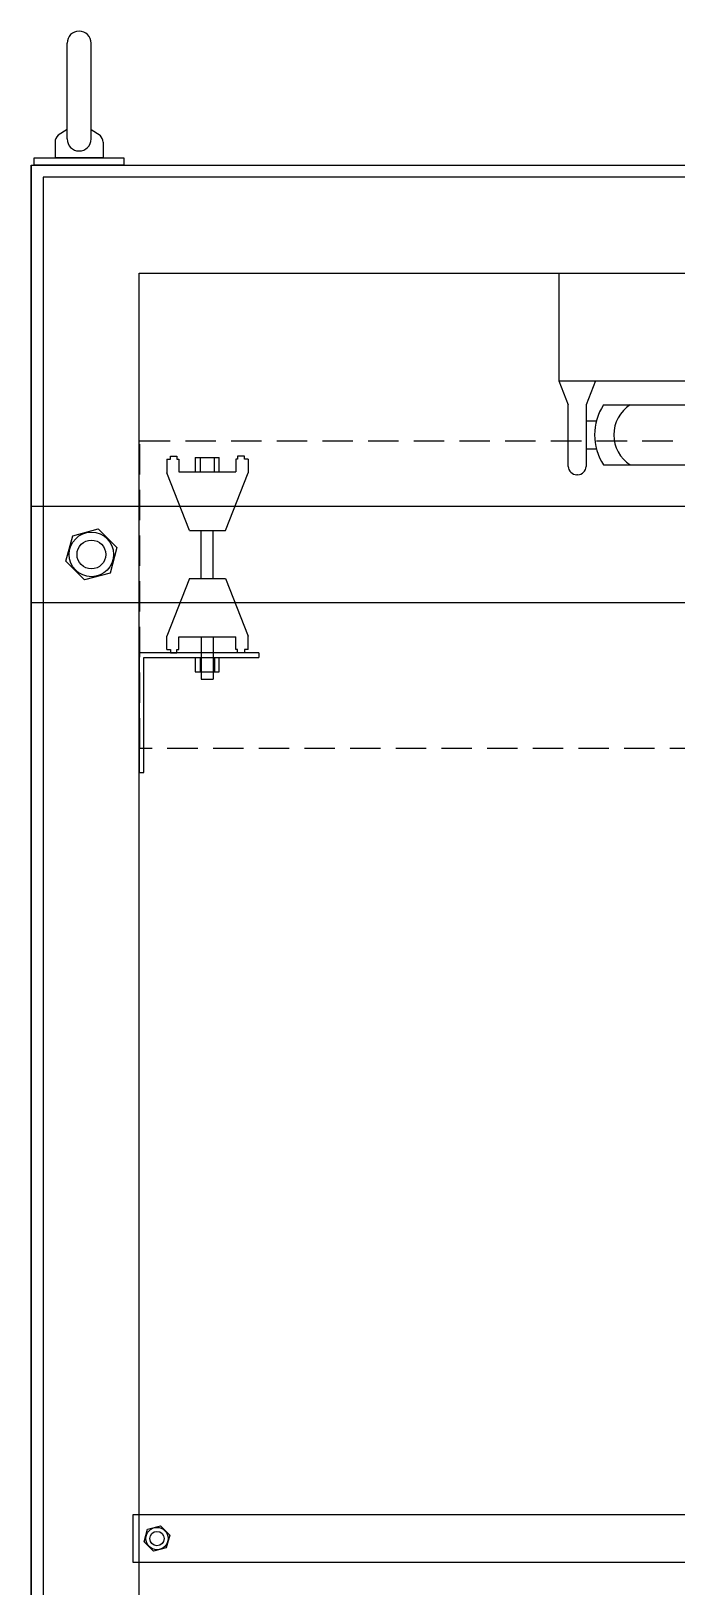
# Model space of a CAD drawing. Header units: millimetres. Extents: x 14879 to 38758, y -20740 to 1136.
# Drawn here: x 34917 to 35186, y -6496 to -5847 of the extents above; entities that cross this region are included whole.
import ezdxf

# ---------------------------------------------------------------- set-up
doc = ezdxf.new("R2010")
doc.units = ezdxf.units.MM
doc.linetypes.add('DASHED', pattern=[19.05, 12.7, -6.35])

msp = doc.modelspace()

# ---------------------------------------------------------------- linework, layer by layer
for p, q in [((34932.11, -5892.42), (34932.11, -5852.42)), ((34942.11, -5892.42), (34942.11, -5852.42)), ((34932.11, -5888.44), (34928.37, -5890.86)), ((34942.11, -5888.44), (34945.86, -5890.86)), ((34927.11, -5893.77), (34927.11, -5900.34)), ((34947.11, -5893.77), (34947.11, -5900.34)), ((34917.11, -5903.36), (35717.11, -5903.36)), ((34917.11, -7903.36), (34917.11, -5903.36)), ((34917.11, -5903.36), (35717.11, -5903.36)), ((34917.11, -5903.36), (34917.11, -7858.36)), ((34947.11, -5900.34), (34927.11, -5900.34)), ((34947.11, -5900.34), (34927.11, -5900.34)), ((34927.11, -5900.34), (34947.11, -5900.34)), ((34927.11, -5900.34), (34947.11, -5900.34)), ((35712.11, -5908.36), (34922.11, -5908.36)), ((34922.11, -5908.36), (34922.11, -7898.36)), ((34962.11, -5948.36), (35672.11, -5948.36)), ((34962.11, -7858.36), (34962.11, -5948.36)), ((35137.11, -5948.36), (35137.11, -5993.36)), ((35137.11, -5948.36), (35497.11, -5948.36)), ((35137.11, -5993.36), (35497.11, -5993.36)), ((35137.11, -5993.36), (35141.12, -6003.36)), ((35152.53, -5993.36), (35148.52, -6003.36)), ((35141.12, -6029), (35141.12, -6003.36)), ((35148.52, -6003.36), (35148.52, -6029)), ((35155.81, -6003.36), (35317.11, -6003.36)), ((35148.52, -6009.99), (35152.84, -6009.99)), ((35148.52, -6021.73), (35152.84, -6021.73)), ((35155.81, -6028.36), (35317.11, -6028.36)), ((35145.02, -6032.5), (35144.62, -6032.5)), ((34917.11, -6085.75), (34917.11, -6045.75)), ((35717.11, -6045.75), (34917.11, -6045.75)), ((34917.11, -6045.75), (34917.11, -6085.75)), ((34917.11, -6085.75), (35717.11, -6085.75)), ((34959.6, -6466.31), (35684.69, -6466.31)), ((34959.6, -6486.31), (34959.6, -6466.31)), ((35684.69, -6486.31), (34959.6, -6486.31))]:
    msp.add_line(p, q)
at = {"color": 3}
for p, q in [((34973.67, -6026.07), (34973.67, -6031.67)), ((34973.67, -6026.07), (34975.28, -6026.07)), ((34975.28, -6024.75), (34977.88, -6024.75)), ((34975.28, -6026.07), (34975.28, -6024.75)), ((34977.88, -6024.75), (34977.88, -6026.07)), ((34977.88, -6026.07), (34978.64, -6026.07)), ((34978.64, -6026.07), (34978.64, -6031.33)), ((34985.54, -6025.33), (34985.54, -6031.33)), ((34985.54, -6025.33), (34995.54, -6025.33)), ((34987.54, -6025.33), (34987.54, -6031.33)), ((34993.54, -6031.33), (34993.54, -6025.33)), ((34995.54, -6031.33), (34995.54, -6025.33)), ((35003.2, -6026.07), (35002.44, -6026.07)), ((35002.44, -6026.07), (35002.44, -6031.33)), ((35003.2, -6024.75), (35003.2, -6026.07)), ((35006.06, -6024.75), (35003.2, -6024.75)), ((35006.06, -6026.07), (35006.06, -6024.75)), ((35007.67, -6026.07), (35006.06, -6026.07)), ((35007.67, -6026.07), (35007.67, -6031.67)), ((35007.67, -6026.07), (35007.67, -6031.67)), ((34983.17, -6055.75), (34973.67, -6031.67)), ((34978.64, -6031.33), (35002.44, -6031.33)), ((34998.17, -6055.75), (35007.67, -6031.67)), ((34983.17, -6055.75), (34998.17, -6055.75)), ((34988.04, -6075.75), (34988.04, -6055.75)), ((34993.04, -6075.75), (34993.04, -6055.75)), ((34983.17, -6075.75), (34973.67, -6099.82)), ((34983.17, -6075.75), (34998.17, -6075.75)), ((34998.17, -6075.75), (35007.67, -6099.82)), ((34973.67, -6105.42), (34973.67, -6099.82)), ((34978.64, -6105.42), (34978.64, -6100.16)), ((34978.64, -6100.16), (35002.44, -6100.16)), ((34988.04, -6100.16), (34988.04, -6117.75)), ((34993.04, -6100.16), (34993.04, -6117.75)), ((35002.44, -6105.42), (35002.44, -6100.16)), ((35007.67, -6105.42), (35007.67, -6099.82)), ((35007.67, -6105.42), (35007.67, -6099.82)), ((35012.11, -6106.75), (34962.11, -6106.75)), ((34962.11, -6106.75), (34962.11, -6156.75)), ((34973.67, -6105.42), (34975.28, -6105.42)), ((34975.28, -6105.42), (34975.28, -6106.75)), ((34975.28, -6106.75), (34977.88, -6106.75)), ((34977.88, -6106.75), (34977.88, -6105.42)), ((34977.88, -6105.42), (34978.64, -6105.42)), ((35003.2, -6105.42), (35002.44, -6105.42)), ((35003.2, -6106.75), (35003.2, -6105.42)), ((35006.06, -6106.75), (35003.2, -6106.75)), ((35006.06, -6105.42), (35006.06, -6106.75)), ((35007.67, -6105.42), (35006.06, -6105.42)), ((35012.11, -6106.75), (35012.11, -6108.75)), ((34964.11, -6156.75), (34964.11, -6108.75)), ((34964.11, -6108.75), (35012.11, -6108.75)), ((34985.54, -6108.75), (34985.54, -6114.75)), ((34987.54, -6108.75), (34987.54, -6114.75)), ((34993.54, -6108.75), (34993.54, -6114.75)), ((34995.54, -6114.75), (34995.54, -6108.75)), ((34985.54, -6114.75), (34995.54, -6114.75)), ((34988.04, -6117.75), (34993.04, -6117.75)), ((34962.11, -6156.75), (34964.11, -6156.75))]:
    msp.add_line(p, q, dxfattribs=at)
msp.add_lwpolyline([(34918.4, -5900.34), (34955.83, -5900.34), (34955.83, -5903.36), (34918.4, -5903.36)], close=True)
at = {"color": 1, "linetype": 'DASHED'}
msp.add_lwpolyline([(34962.41, -6018.36), (35672.41, -6018.36), (35672.41, -6146.72), (34962.41, -6146.72)], close=True, dxfattribs=at)
at = {"color": 4}
for points in [[(34952.87, -6062.9), (34950.03, -6073.52), (34939.4, -6076.37), (34931.62, -6068.59), (34934.47, -6057.97), (34945.1, -6055.12)], [(34974.91, -6474.88), (34973.49, -6480.19), (34968.17, -6481.62), (34964.29, -6477.73), (34965.71, -6472.42), (34971.02, -6470.99)]]:
    msp.add_lwpolyline(points, close=True, dxfattribs=at)
for centre, radius in [((34942.25, -6065.75), 9.28), ((34942.25, -6065.75), 6), ((34969.6, -6476.31), 4.64), ((34969.6, -6476.31), 3)]:
    msp.add_circle(centre, radius, dxfattribs=at)
for centre, radius, start, end in [((34937.11, -5852.42), 5, 0, 180), ((34931.11, -5893.77), 4, 133.28833, 180), ((34931.11, -5893.77), 4, 133.28833, 180), ((34937.11, -5892.42), 5, 180, 0), ((34943.11, -5893.77), 4, 0, 46.71167), ((35174.84, -6015.86), 22.77, 146.69978, 213.30022), ((35174.84, -6015.86), 14.77, 122.17256, 237.82744), ((35144.62, -6029), 3.5, 180, 270), ((35145.02, -6029), 3.5, 270, 0)]:
    msp.add_arc(centre, radius, start, end)

doc.saveas('drawing.dxf')
